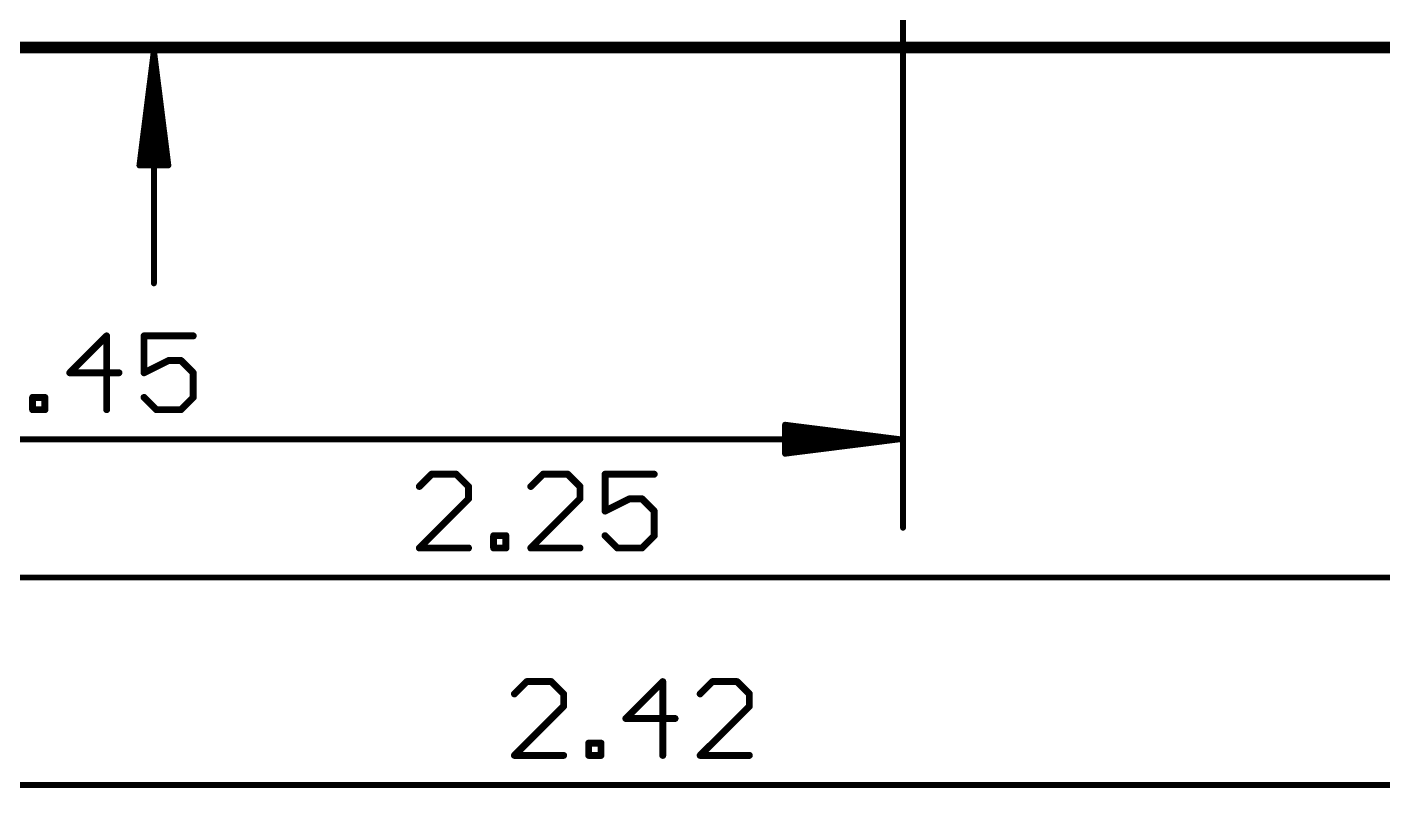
# Model space of a CAD drawing. Extents: x -17.8 to 79, y -18.3 to 67.8.
# Drawn here: x 17.53 to 47.4, y -16.32 to 0.45 of the extents above; entities that cross this region are included whole.
import ezdxf

# ---------------------------------------------------------------- set-up
doc = ezdxf.new("R2010")
doc.units = 0
for name, color, linetype in [('1', 12, 'CONTINUOUS'), ('16', 5, 'CONTINUOUS'), ('20', 53, 'CONTINUOUS'), ('47', 53, 'CONTINUOUS')]:
    doc.layers.add(name, color=color, linetype=linetype)

msp = doc.modelspace()

# ---------------------------------------------------------------- linework, layer by layer
at = {"layer": '1', "const_width": 0.254}
msp.add_lwpolyline([(68.58, 0), (0, 0)], dxfattribs=at)
at = {"layer": '16', "const_width": 0.254}
msp.add_lwpolyline([(68.58, 0), (0, 0)], dxfattribs=at)
at = {"layer": '20'}
msp.add_line((65.04, 0), (1, 0), dxfattribs=at)
at = {"layer": '47'}
for points, const_width in [([(36.83, 2.54), (36.83, -10.586)], 0.13), ([(13.97, 0), (22.27, 0)], 0.13), ([(20.32, -0.065), (20.0008, -2.6)], 0.13), ([(20.32, -0.065), (20.06, -2.6)], 0.13), ([(20.32, -0.065), (20.19, -2.6)], 0.13), ([(20.32, -0.065), (20.32, -5.2)], 0.13), ([(20.6392, -2.6), (20.32, -0.065)], 0.13), ([(20.45, -2.6), (20.32, -0.065)], 0.13), ([(20.58, -2.6), (20.32, -0.065)], 0.13), ([(20.0008, -2.6), (20.6392, -2.6)], 0.13), ([(19.279, -6.3583), (18.4655, -7.1718)], 0.1524), ([(19.279, -7.9853), (19.279, -6.3583)], 0.1524), ([(21.1874, -6.3583), (20.1027, -6.3583)], 0.1524), ([(20.1027, -6.3583), (20.1027, -7.1718)], 0.1524), ([(20.1027, -7.1718), (20.645, -6.9006)], 0.1524), ([(20.645, -6.9006), (20.9162, -6.9006)], 0.1524), ([(20.9162, -6.9006), (21.1874, -7.1718)], 0.1524), ([(18.4655, -7.1718), (19.5502, -7.1718)], 0.1524), ([(21.1874, -7.1718), (21.1874, -7.7141)], 0.1524), ([(17.647, -7.9853), (17.647, -7.7141)], 0.1524), ([(17.647, -7.7141), (17.9181, -7.7141)], 0.1524), ([(17.9181, -7.7141), (17.9181, -7.9853)], 0.1524), ([(20.3739, -7.9853), (20.1027, -7.7141)], 0.1524), ([(21.1874, -7.7141), (20.9162, -7.9853)], 0.1524), ([(17.9181, -7.9853), (17.647, -7.9853)], 0.1524), ([(20.9162, -7.9853), (20.3739, -7.9853)], 0.1524), ([(36.765, -8.636), (34.23, -8.3168)], 0.13), ([(34.23, -8.3168), (34.23, -8.9552)], 0.13), ([(36.765, -8.636), (34.23, -8.376)], 0.13), ([(0.065, -8.636), (36.765, -8.636)], 0.13), ([(36.765, -8.636), (34.23, -8.506)], 0.13), ([(34.23, -8.9552), (36.765, -8.636)], 0.13), ([(34.23, -8.766), (36.765, -8.636)], 0.13), ([(34.23, -8.896), (36.765, -8.636)], 0.13), ([(26.441, -9.4063), (26.1698, -9.6775)], 0.1524), ([(26.9833, -9.4063), (26.441, -9.4063)], 0.1524), ([(27.2545, -9.6775), (26.9833, -9.4063)], 0.1524), ([(28.8967, -9.4063), (28.6255, -9.6775)], 0.1524), ([(29.439, -9.4063), (28.8967, -9.4063)], 0.1524), ([(29.7102, -9.6775), (29.439, -9.4063)], 0.1524), ([(31.3474, -9.4063), (30.2627, -9.4063)], 0.1524), ([(30.2627, -9.4063), (30.2627, -10.2198)], 0.1524), ([(27.2545, -9.9486), (27.2545, -9.6775)], 0.1524), ([(29.7102, -9.9486), (29.7102, -9.6775)], 0.1524), ([(26.1698, -11.0333), (27.2545, -9.9486)], 0.1524), ([(28.6255, -11.0333), (29.7102, -9.9486)], 0.1524), ([(30.2627, -10.2198), (30.805, -9.9486)], 0.1524), ([(30.805, -9.9486), (31.0762, -9.9486)], 0.1524), ([(31.0762, -9.9486), (31.3474, -10.2198)], 0.1524), ([(31.3474, -10.2198), (31.3474, -10.7621)], 0.1524), ([(27.807, -11.0333), (27.807, -10.7621)], 0.1524), ([(27.807, -10.7621), (28.0781, -10.7621)], 0.1524), ([(28.0781, -10.7621), (28.0781, -11.0333)], 0.1524), ([(30.5339, -11.0333), (30.2627, -10.7621)], 0.1524), ([(31.3474, -10.7621), (31.0762, -11.0333)], 0.1524), ([(27.2545, -11.0333), (26.1698, -11.0333)], 0.1524), ([(28.0781, -11.0333), (27.807, -11.0333)], 0.1524), ([(29.7102, -11.0333), (28.6255, -11.0333)], 0.1524), ([(31.0762, -11.0333), (30.5339, -11.0333)], 0.1524), ([(0.065, -11.684), (57.085, -11.684)], 0.13), ([(28.5365, -13.9783), (28.2653, -14.2495)], 0.1524), ([(29.0788, -13.9783), (28.5365, -13.9783)], 0.1524), ([(29.35, -14.2495), (29.0788, -13.9783)], 0.1524), ([(31.5345, -13.9783), (30.721, -14.7918)], 0.1524), ([(31.5345, -15.6053), (31.5345, -13.9783)], 0.1524), ([(32.6294, -13.9783), (32.3582, -14.2495)], 0.1524), ([(33.1717, -13.9783), (32.6294, -13.9783)], 0.1524), ([(33.4429, -14.2495), (33.1717, -13.9783)], 0.1524), ([(29.35, -14.5206), (29.35, -14.2495)], 0.1524), ([(33.4429, -14.5206), (33.4429, -14.2495)], 0.1524), ([(28.2653, -15.6053), (29.35, -14.5206)], 0.1524), ([(32.3582, -15.6053), (33.4429, -14.5206)], 0.1524), ([(30.721, -14.7918), (31.8057, -14.7918)], 0.1524), ([(29.35, -15.6053), (28.2653, -15.6053)], 0.1524), ([(29.9025, -15.6053), (29.9025, -15.3341)], 0.1524), ([(29.9025, -15.3341), (30.1736, -15.3341)], 0.1524), ([(30.1736, -15.6053), (29.9025, -15.6053)], 0.1524), ([(30.1736, -15.3341), (30.1736, -15.6053)], 0.1524), ([(33.4429, -15.6053), (32.3582, -15.6053)], 0.1524), ([(0.065, -16.256), (61.276, -16.256)], 0.13)]:
    msp.add_lwpolyline(points, dxfattribs=dict(at, const_width=const_width))
for points, const_width in [([(20.3525, -0.0667, 1), (20.2875, -0.0633)], 0.065), ([(20.3525, -0.0633, 1), (20.2875, -0.0667)], 0.065), ([(22.27, -0.0325, 1), (22.27, 0.0325)], 0.065), ([(20.3525, -0.065, 1), (20.2875, -0.065)], 0.065), ([(20.3522, -0.0609, 1), (20.2878, -0.0691)], 0.065), ([(20.3523, -0.0617, 1), (20.2877, -0.0683)], 0.065), ([(20.3523, -0.0683, 1), (20.2877, -0.0617)], 0.065), ([(20.3522, -0.0691, 1), (20.2878, -0.0609)], 0.065), ([(19.9685, -2.5959, 1), (20.033, -2.6041)], 0.065), ([(20.0008, -2.5675, 1), (20.0008, -2.6325)], 0.065), ([(20.0277, -2.5967, 1), (20.0923, -2.6033)], 0.065), ([(20.1575, -2.5983, 1), (20.2225, -2.6017)], 0.065), ([(20.4175, -2.6017, 1), (20.4825, -2.5983)], 0.065), ([(20.5477, -2.6033, 1), (20.6123, -2.5967)], 0.065), ([(20.607, -2.6041, 1), (20.6715, -2.5959)], 0.065), ([(20.6392, -2.6325, 1), (20.6392, -2.5675)], 0.065), ([(20.2875, -5.2, 1), (20.3525, -5.2)], 0.065), ([(19.3171, -6.3583, 1), (19.2409, -6.3583)], 0.0762), ([(19.306, -6.3853, 1), (19.2521, -6.3314)], 0.0762), ([(20.1027, -6.3202, 1), (20.1027, -6.3964)], 0.0762), ([(20.1408, -6.3583, 1), (20.0646, -6.3583)], 0.0762), ([(21.1874, -6.3964, 1), (21.1874, -6.3202)], 0.0762), ([(20.645, -6.8625, 1), (20.645, -6.9387)], 0.0762), ([(20.6621, -6.9347, 1), (20.628, -6.8666)], 0.0762), ([(20.9431, -6.8737, 1), (20.8893, -6.9276)], 0.0762), ([(20.9162, -6.9387, 1), (20.9162, -6.8625)], 0.0762), ([(18.4655, -7.1337, 1), (18.4655, -7.2099)], 0.0762), ([(18.4386, -7.1449, 1), (18.4925, -7.1987)], 0.0762), ([(19.5502, -7.2099, 1), (19.5502, -7.1337)], 0.0762), ([(20.0857, -7.1377, 1), (20.1197, -7.2059)], 0.0762), ([(20.0646, -7.1718, 1), (20.1408, -7.1718)], 0.0762), ([(21.2255, -7.1718, 1), (21.1493, -7.1718)], 0.0762), ([(21.1604, -7.1987, 1), (21.2143, -7.1449)], 0.0762), ([(17.6851, -7.7141, 1), (17.6089, -7.7141)], 0.0762), ([(17.647, -7.676, 1), (17.647, -7.7522)], 0.0762), ([(17.9562, -7.7141, 1), (17.88, -7.7141)], 0.0762), ([(17.9181, -7.7522, 1), (17.9181, -7.676)], 0.0762), ([(20.1296, -7.6872, 1), (20.0758, -7.7411)], 0.0762), ([(21.1493, -7.7141, 1), (21.2255, -7.7141)], 0.0762), ([(21.2143, -7.7411, 1), (21.1604, -7.6872)], 0.0762), ([(17.647, -7.9472, 1), (17.647, -8.0234)], 0.0762), ([(17.6089, -7.9853, 1), (17.6851, -7.9853)], 0.0762), ([(17.88, -7.9853, 1), (17.9562, -7.9853)], 0.0762), ([(17.9181, -8.0234, 1), (17.9181, -7.9472)], 0.0762), ([(19.2409, -7.9853, 1), (19.3171, -7.9853)], 0.0762), ([(20.3739, -7.9472, 1), (20.3739, -8.0234)], 0.0762), ([(20.3469, -8.0122, 1), (20.4008, -7.9584)], 0.0762), ([(20.8893, -7.9584, 1), (20.9431, -8.0122)], 0.0762), ([(20.9162, -8.0234, 1), (20.9162, -7.9472)], 0.0762), ([(34.2341, -8.2845, 1), (34.2259, -8.349)], 0.065), ([(34.2625, -8.3168, 1), (34.1975, -8.3168)], 0.065), ([(34.2333, -8.3437, 1), (34.2267, -8.4083)], 0.065), ([(34.2317, -8.4735, 1), (34.2283, -8.5385)], 0.065), ([(36.7691, -8.6682, 1), (36.7609, -8.6038)], 0.065), ([(36.7609, -8.6682, 1), (36.7691, -8.6038)], 0.065), ([(36.7683, -8.6683, 1), (36.7617, -8.6037)], 0.065), ([(36.7617, -8.6683, 1), (36.7683, -8.6037)], 0.065), ([(36.7633, -8.6685, 1), (36.7667, -8.6035)], 0.065), ([(36.7667, -8.6685, 1), (36.7633, -8.6035)], 0.065), ([(36.765, -8.6685, 1), (36.765, -8.6035)], 0.065), ([(34.2283, -8.7335, 1), (34.2317, -8.7985)], 0.065), ([(34.2267, -8.8637, 1), (34.2333, -8.9283)], 0.065), ([(34.2259, -8.923, 1), (34.2341, -8.9875)], 0.065), ([(34.1975, -8.9552, 1), (34.2625, -8.9552)], 0.065), ([(26.441, -9.3682, 1), (26.441, -9.4444)], 0.0762), ([(26.4679, -9.4333, 1), (26.414, -9.3794)], 0.0762), ([(27.0102, -9.3794, 1), (26.9564, -9.4333)], 0.0762), ([(26.9833, -9.4444, 1), (26.9833, -9.3682)], 0.0762), ([(28.8967, -9.3682, 1), (28.8967, -9.4444)], 0.0762), ([(28.9236, -9.4333, 1), (28.8698, -9.3794)], 0.0762), ([(29.466, -9.3794, 1), (29.4121, -9.4333)], 0.0762), ([(29.439, -9.4444, 1), (29.439, -9.3682)], 0.0762), ([(30.2627, -9.3682, 1), (30.2627, -9.4444)], 0.0762), ([(30.3008, -9.4063, 1), (30.2246, -9.4063)], 0.0762), ([(31.3474, -9.4444, 1), (31.3474, -9.3682)], 0.0762), ([(26.1429, -9.6505, 1), (26.1968, -9.7044)], 0.0762), ([(27.2926, -9.6775, 1), (27.2164, -9.6775)], 0.0762), ([(27.2275, -9.7044, 1), (27.2814, -9.6505)], 0.0762), ([(28.5986, -9.6505, 1), (28.6525, -9.7044)], 0.0762), ([(29.7483, -9.6775, 1), (29.6721, -9.6775)], 0.0762), ([(29.6833, -9.7044, 1), (29.7371, -9.6505)], 0.0762), ([(27.2164, -9.9486, 1), (27.2926, -9.9486)], 0.0762), ([(27.2814, -9.9756, 1), (27.2275, -9.9217)], 0.0762), ([(29.6721, -9.9486, 1), (29.7483, -9.9486)], 0.0762), ([(29.7371, -9.9756, 1), (29.6833, -9.9217)], 0.0762), ([(30.2457, -10.1857, 1), (30.2797, -10.2539)], 0.0762), ([(30.805, -9.9105, 1), (30.805, -9.9867)], 0.0762), ([(30.8221, -9.9827, 1), (30.788, -9.9146)], 0.0762), ([(31.1031, -9.9217, 1), (31.0493, -9.9756)], 0.0762), ([(31.0762, -9.9867, 1), (31.0762, -9.9105)], 0.0762), ([(31.3855, -10.2198, 1), (31.3093, -10.2198)], 0.0762), ([(31.3204, -10.2467, 1), (31.3743, -10.1929)], 0.0762), ([(30.2246, -10.2198, 1), (30.3008, -10.2198)], 0.0762), ([(27.8451, -10.7621, 1), (27.7689, -10.7621)], 0.0762), ([(27.807, -10.724, 1), (27.807, -10.8002)], 0.0762), ([(28.1162, -10.7621, 1), (28.04, -10.7621)], 0.0762), ([(28.0781, -10.8002, 1), (28.0781, -10.724)], 0.0762), ([(30.2896, -10.7352, 1), (30.2358, -10.7891)], 0.0762), ([(31.3093, -10.7621, 1), (31.3855, -10.7621)], 0.0762), ([(31.3743, -10.7891, 1), (31.3204, -10.7352)], 0.0762), ([(36.7975, -10.586, 1), (36.8625, -10.586)], 0.065), ([(26.1698, -10.9952, 1), (26.1698, -11.0714)], 0.0762), ([(26.1429, -11.0064, 1), (26.1968, -11.0602)], 0.0762), ([(27.2545, -11.0714, 1), (27.2545, -10.9952)], 0.0762), ([(27.807, -10.9952, 1), (27.807, -11.0714)], 0.0762), ([(27.7689, -11.0333, 1), (27.8451, -11.0333)], 0.0762), ([(28.04, -11.0333, 1), (28.1162, -11.0333)], 0.0762), ([(28.0781, -11.0714, 1), (28.0781, -10.9952)], 0.0762), ([(28.6255, -10.9952, 1), (28.6255, -11.0714)], 0.0762), ([(28.5986, -11.0064, 1), (28.6525, -11.0602)], 0.0762), ([(29.7102, -11.0714, 1), (29.7102, -10.9952)], 0.0762), ([(30.5339, -10.9952, 1), (30.5339, -11.0714)], 0.0762), ([(30.5069, -11.0602, 1), (30.5608, -11.0064)], 0.0762), ([(31.0493, -11.0064, 1), (31.1031, -11.0602)], 0.0762), ([(31.0762, -11.0714, 1), (31.0762, -10.9952)], 0.0762), ([(28.5365, -13.9402, 1), (28.5365, -14.0164)], 0.0762), ([(28.5634, -14.0053, 1), (28.5095, -13.9514)], 0.0762), ([(29.1057, -13.9514, 1), (29.0519, -14.0053)], 0.0762), ([(29.0788, -14.0164, 1), (29.0788, -13.9402)], 0.0762), ([(31.5726, -13.9783, 1), (31.4964, -13.9783)], 0.0762), ([(31.5615, -14.0053, 1), (31.5076, -13.9514)], 0.0762), ([(32.6294, -13.9402, 1), (32.6294, -14.0164)], 0.0762), ([(32.6563, -14.0053, 1), (32.6024, -13.9514)], 0.0762), ([(33.1986, -13.9514, 1), (33.1448, -14.0053)], 0.0762), ([(33.1717, -14.0164, 1), (33.1717, -13.9402)], 0.0762), ([(28.2384, -14.2225, 1), (28.2923, -14.2764)], 0.0762), ([(29.3881, -14.2495, 1), (29.3119, -14.2495)], 0.0762), ([(29.323, -14.2764, 1), (29.3769, -14.2225)], 0.0762), ([(32.3313, -14.2225, 1), (32.3851, -14.2764)], 0.0762), ([(33.481, -14.2495, 1), (33.4048, -14.2495)], 0.0762), ([(33.4159, -14.2764, 1), (33.4698, -14.2225)], 0.0762), ([(29.3119, -14.5206, 1), (29.3881, -14.5206)], 0.0762), ([(29.3769, -14.5476, 1), (29.323, -14.4937)], 0.0762), ([(33.4048, -14.5206, 1), (33.481, -14.5206)], 0.0762), ([(33.4698, -14.5476, 1), (33.4159, -14.4937)], 0.0762), ([(30.721, -14.7537, 1), (30.721, -14.8299)], 0.0762), ([(30.6941, -14.7649, 1), (30.748, -14.8187)], 0.0762), ([(31.8057, -14.8299, 1), (31.8057, -14.7537)], 0.0762), ([(28.2653, -15.5672, 1), (28.2653, -15.6434)], 0.0762), ([(29.35, -15.6434, 1), (29.35, -15.5672)], 0.0762), ([(29.9406, -15.3341, 1), (29.8644, -15.3341)], 0.0762), ([(29.9025, -15.296, 1), (29.9025, -15.3722)], 0.0762), ([(29.9025, -15.5672, 1), (29.9025, -15.6434)], 0.0762), ([(30.2117, -15.3341, 1), (30.1355, -15.3341)], 0.0762), ([(30.1736, -15.3722, 1), (30.1736, -15.296)], 0.0762), ([(30.1736, -15.6434, 1), (30.1736, -15.5672)], 0.0762), ([(32.3582, -15.5672, 1), (32.3582, -15.6434)], 0.0762), ([(33.4429, -15.6434, 1), (33.4429, -15.5672)], 0.0762), ([(28.2384, -15.5784, 1), (28.2923, -15.6322)], 0.0762), ([(29.8644, -15.6053, 1), (29.9406, -15.6053)], 0.0762), ([(30.1355, -15.6053, 1), (30.2117, -15.6053)], 0.0762), ([(31.4964, -15.6053, 1), (31.5726, -15.6053)], 0.0762), ([(32.3313, -15.5784, 1), (32.3851, -15.6322)], 0.0762)]:
    msp.add_lwpolyline(points, format="xyb", dxfattribs=dict(at, const_width=const_width))

doc.saveas('drawing.dxf')
